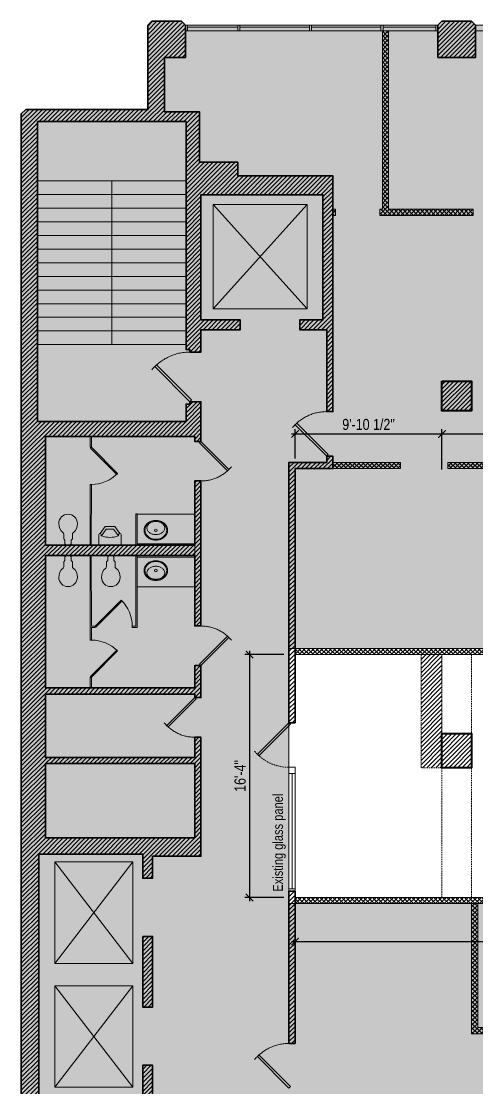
# Model space of a CAD drawing. Header units: inches. Extents: x 2034 to 5296, y 527 to 1995.
# Drawn here: x 2034 to 2402, y 1135 to 1995 of the extents above; entities that cross this region are included whole.
import ezdxf

# ---------------------------------------------------------------- set-up
doc = ezdxf.new("R2010")
doc.units = ezdxf.units.IN
doc.header["$LTSCALE"] = 5
doc.header["$MEASUREMENT"] = 0
doc.linetypes.add('HIDDEN', pattern=[0.375, 0.25, -0.125])
doc.layers.get('0').update_dxf_attribs({"linetype": 'CONTINUOUS', "lineweight": 5})
for name, color, linetype, lineweight in [('Annotations', 8, 'CONTINUOUS', 5), ('Appliances', 140, 'CONTINUOUS', 9), ('Drywalls', 7, 'CONTINUOUS', 20), ('Framing', 142, 'CONTINUOUS', 13), ('Hatches', 8, 'CONTINUOUS', 5), ('Projections', 157, 'HIDDEN', 5), ('Structure', 7, 'CONTINUOUS', 40), ('Viewed', 156, 'CONTINUOUS', 9), ('Walls', 7, 'CONTINUOUS', 35)]:
    doc.layers.add(name, color=color, linetype=linetype, lineweight=lineweight)
doc.layers.add('Demolished', color=7, linetype='HIDDEN', lineweight=5, true_color=0xfa0000)
doc.layers.add('Zones', color=7, linetype='CONTINUOUS', lineweight=5, true_color=0xe3e3e3, transparency=0.7)
doc.styles.get("Standard").update_dxf_attribs({"font": 'arial.ttf', "width": 0.8})
doc.dimstyles.new('ARCH', dxfattribs={"dimscale": 96, "dimtxt": 0.09375, "dimasz": 0.0625, "dimexe": 0.04, "dimexo": 0.09375, "dimgap": 0.03125, "dimtad": 1, "dimdec": 5, "dimrnd": 0.0625, "dimzin": 3, "dimdsep": 46, "dimlunit": 4, "dimtxsty": 'Standard', "dimblk": 'OBLIQUE', "dimblk1": 'ARCHTICK', "dimblk2": 'ARCHTICK', "dimsah": 1, "dimcen": 0.03125, "dimdle": 0.03125, "dimclrd": 256, "dimclre": 256, "dimclrt": 256, "dimazin": 0, "dimtfac": 1, "dimtmove": 2, "dimatfit": 3, "dimldrblk": 'ARO14', "dimfxl": 0.3, "dimfxlon": 1, "dimfrac": 2, "dimarcsym": 0})

# ---------------------------------------------------------------- blocks, each defined once
blk = doc.blocks.new('DR1H45')
at = {"color": 0, "linetype": 'ByBlock', "lineweight": -2}
for p, q in [((-0.5, 0), (0.207, 0.707)), ((-0.465, -0.035), (0.242, 0.672)), ((0.207, 0.707), (0.242, 0.672)), ((-0.5, 0), (-0.465, -0.035))]:
    blk.add_line(p, q, dxfattribs=at)
at = {"layer": 'Projections'}
blk.add_arc((-0.5, 0), 1, 0, 50.1944, dxfattribs=at)
blk = doc.blocks.new('_ArchTick')
at = {"const_width": 0.15}
blk.add_lwpolyline([(-0.5, -0.5), (0.5, 0.5)], dxfattribs=at)
blk = doc.blocks.new('*D101')
at = {"layer": 'Annotations', "lineweight": -2}
for p, q in [((2252.44, 1662.41), (2376.94, 1662.41)), ((2255.44, 1642.61), (2255.44, 1666.25)), ((2373.94, 1633.61), (2373.94, 1666.25))]:
    blk.add_line(p, q, dxfattribs=at)
at = {"layer": 'Annotations', "lineweight": -2, "xscale": 6, "yscale": 6, "zscale": 6, "rotation": 180}
blk.add_blockref('_ArchTick', (2255.44, 1662.41), dxfattribs=at)
at = {"layer": 'Annotations', "lineweight": -2, "xscale": 6, "yscale": 6, "zscale": 6}
blk.add_blockref('_ArchTick', (2373.94, 1662.41), dxfattribs=at)
at = {"layer": 'Annotations', "insert": (2314.69, 1670.06), "char_height": 9, "attachment_point": 5}
blk.add_mtext('9\'-10 1/2"', dxfattribs=at)
blk = doc.blocks.new('_Oblique')
at = {"lineweight": -2}
blk.add_line((-0.5, -0.5), (0.5, 0.5), dxfattribs=at)
blk = doc.blocks.new('ARO14')
blk.add_line((0, 0), (-1.02, 0))
at = {"const_width": 0.0625}
blk.add_lwpolyline([(-0.77, 0.47), (0, 0), (-0.77, -0.47)], dxfattribs=at)
blk = doc.blocks.new('*D103')
at = {"layer": 'Annotations', "lineweight": -2}
for p, q in [((2246.44, 1484.41), (2214.82, 1484.41)), ((2218.66, 1487.41), (2218.66, 1285.41)), ((2246.44, 1288.41), (2214.82, 1288.41))]:
    blk.add_line(p, q, dxfattribs=at)
at = {"layer": 'Annotations', "lineweight": -2, "xscale": 6, "yscale": 6, "zscale": 6}
for p, rotation in [((2218.66, 1484.41), 90), ((2218.66, 1288.41), 270)]:
    blk.add_blockref('_ArchTick', p, dxfattribs=dict(at, rotation=rotation))
at = {"layer": 'Annotations', "insert": (2211.06, 1386.41), "char_height": 9, "attachment_point": 5, "rotation": 90}
blk.add_mtext('16\'-4"', dxfattribs=at)
blk = doc.blocks.new('*D108')
at = {"layer": 'Annotations', "lineweight": -2}
for p, q in [((2255.44, 1279.41), (2255.44, 1248.95)), ((2857.44, 1279.41), (2857.44, 1248.95)), ((2252.44, 1252.79), (2860.44, 1252.79))]:
    blk.add_line(p, q, dxfattribs=at)
at = {"layer": 'Annotations', "lineweight": -2, "xscale": 6, "yscale": 6, "zscale": 6, "rotation": 180}
blk.add_blockref('_ArchTick', (2255.44, 1252.79), dxfattribs=at)
at = {"layer": 'Annotations', "lineweight": -2, "xscale": 6, "yscale": 6, "zscale": 6}
blk.add_blockref('_ArchTick', (2857.44, 1252.79), dxfattribs=at)
at = {"layer": 'Annotations', "insert": (2564.5, 1260.39), "char_height": 9, "attachment_point": 5}
blk.add_mtext('50\'-2"', dxfattribs=at)
blk = doc.blocks.new('*D109')
at = {"layer": 'Annotations', "lineweight": -2}
for p, q in [((2370.94, 1662.41), (2469.94, 1662.41)), ((2373.94, 1633.61), (2373.94, 1666.25)), ((2466.94, 1643.46), (2466.94, 1666.25))]:
    blk.add_line(p, q, dxfattribs=at)
at = {"layer": 'Annotations', "lineweight": -2, "xscale": 6, "yscale": 6, "zscale": 6, "rotation": 180}
blk.add_blockref('_ArchTick', (2373.94, 1662.41), dxfattribs=at)
at = {"layer": 'Annotations', "lineweight": -2, "xscale": 6, "yscale": 6, "zscale": 6}
blk.add_blockref('_ArchTick', (2466.94, 1662.41), dxfattribs=at)
at = {"layer": 'Annotations', "insert": (2420.44, 1670), "char_height": 9, "attachment_point": 5}
blk.add_mtext('7\'-9"', dxfattribs=at)

msp = doc.modelspace()

# ---------------------------------------------------------------- hatches: boundary and pattern name
at = {"layer": 'Demolished'}
h = msp.add_hatch(dxfattribs=at)
h.set_pattern_fill('ANSI31', color=256, scale=20, style=0)
h.paths.add_polyline_path([(2357.156641, 1393.100537), (2373.943411, 1393.100537), (2373.943411, 1484.407518), (2357.156641, 1484.407518)])
at = {"layer": 'Hatches'}
h = msp.add_hatch(dxfattribs=at)
h.set_pattern_fill('ANSI31', color=256, scale=20, style=0)
h.paths.add_polyline_path([(2051.443411, 776.975537), (2051.443411, 847.100537), (2069.76143, 847.100537), (2069.76143, 872.964498), (2179.443411, 872.964498), (2179.443411, 1026.714498), (2209.943411, 1026.714498), (2209.943411, 1031.714498), (2179.443411, 1031.714498), (2179.443411, 1068.964498), (2170.443411, 1068.964498), (2170.443411, 1066.964498), (2167.443411, 1066.964498), (2167.443411, 886.214498), (2047.443411, 886.214498), (2047.443411, 1117.214498), (2167.443411, 1117.214498), (2167.443411, 1110.964498), (2170.443411, 1110.964498), (2170.443411, 1108.964498), (2179.443411, 1108.964498), (2179.443411, 1126.464498), (2140.443411, 1126.464498), (2140.443411, 1152.964498), (2132.443411, 1152.964498), (2132.443411, 1128.964498), (2048.443411, 1128.964498), (2048.443411, 1323.464498), (2132.443411, 1323.464498), (2132.443411, 1303.964498), (2140.443411, 1303.964498), (2140.443411, 1321.714498), (2179.443411, 1321.714498), (2179.443411, 1417.714498), (2174.443411, 1417.714498), (2174.443411, 1401.464498), (2053.943411, 1401.464498), (2053.943411, 1452.464498), (2174.443411, 1452.464498), (2174.443411, 1449.714498), (2179.443411, 1449.714498), (2179.443411, 1475.464498), (2174.443411, 1475.464498), (2174.443411, 1457.464498), (2053.943411, 1457.464498), (2053.943411, 1564.214498), (2174.443411, 1564.214498), (2174.443411, 1507.464498), (2179.443411, 1507.464498), (2179.443411, 1624.464498), (2174.443411, 1624.464498), (2174.443411, 1572.714498), (2053.943411, 1572.714498), (2053.943411, 1660.464498), (2174.443411, 1660.464498), (2174.443411, 1656.464498), (2179.443411, 1656.464498), (2179.443411, 1688.464498), (2170.443411, 1688.464498), (2170.443411, 1686.464498), (2167.443411, 1686.464498), (2167.443411, 1672.464498), (2047.443411, 1672.464498), (2047.443411, 1914.464498), (2167.443411, 1914.464498), (2167.443411, 1730.464498), (2170.443411, 1730.464498), (2170.443411, 1728.464498), (2179.443411, 1728.464498), (2179.443411, 1746.464498), (2211.193411, 1746.464498), (2211.193411, 1754.464498), (2179.443411, 1754.464498), (2179.443411, 1855.464498), (2277.943411, 1855.464498), (2277.943411, 1754.464498), (2259.193411, 1754.464498), (2259.193411, 1746.464498), (2280.943411, 1746.464498), (2280.943411, 1680.464498), (2285.943411, 1680.464498), (2285.943411, 1746.464498), (2285.943411, 1870.714498), (2209.193411, 1870.714498), (2209.193411, 1881.714498), (2178.193411, 1881.714498), (2178.193411, 1922.464498), (2149.943411, 1922.464498), (2149.943411, 1966.214498), (2166.943411, 1966.214498), (2166.943411, 1992.214498), (2163.76143, 1995.396479), (2139.76143, 1995.396479), (2136.57945, 1992.214498), (2136.57945, 1924.214498), (2037.975896, 1924.214498), (2034.440363, 1920.678964), (2034.440363, 600.701042), (2037.622343, 597.519062), (2061.622343, 597.519062), (2064.804324, 600.701042), (2064.804324, 634.304596), (2051.443411, 634.304596), (2051.443411, 771.975537)])
h.paths.add_polyline_path([(2053.943411, 1396.464498), (2174.443411, 1396.464498), (2174.443411, 1336.464498), (2053.943411, 1336.464498)], flags=16)
h = msp.add_hatch(dxfattribs=at)
h.set_pattern_fill('ANSI31', color=256, scale=20, style=0)
h.paths.add_polyline_path([(2373.943411, 1995.396479), (2370.76143, 1992.214498), (2370.76143, 1966.214498), (2401.125391, 1966.214498), (2401.125391, 1992.214498), (2397.943411, 1995.396479)])
h = msp.add_hatch(dxfattribs=at)
h.set_pattern_fill('ANSI37', color=256, scale=20, style=0)
h.paths.add_polyline_path([(2330.943411, 1987.714498), (2330.943411, 1843.714498), (2399.23294, 1843.714498), (2399.23294, 1838.714498), (2323.943411, 1838.714498), (2323.943411, 1843.714498), (2325.943411, 1843.714498), (2325.943411, 1987.714498)])
h = msp.add_hatch(dxfattribs=at)
h.set_pattern_fill('ANSI37', color=256, scale=20, style=0)
h.paths.add_polyline_path([(2285.943411, 1843.714498), (2287.943411, 1843.714498), (2287.943411, 1838.714498), (2285.943411, 1838.714498)])
h = msp.add_hatch(dxfattribs=at)
h.set_pattern_fill('ANSI37', color=256, scale=20, style=0)
h.paths.add_polyline_path([(2624.943411, 1420.907518), (2624.943411, 1535.907518), (2558.937891, 1535.907518), (2471.943411, 1535.907518), (2471.943411, 1402.407518), (2475.943411, 1402.407518), (2475.943411, 1397.407518), (2466.943411, 1397.407518), (2466.943411, 1484.407518), (2255.443411, 1484.407518), (2255.443411, 1489.407518), (2466.943411, 1489.407518), (2466.943411, 1634.464498), (2378.625391, 1634.464498), (2378.625391, 1639.464498), (2563.943411, 1639.464498), (2563.943411, 1634.464498), (2471.943411, 1634.464498), (2471.943411, 1540.907518), (2624.943411, 1540.907518), (2624.943411, 1634.464498), (2599.943411, 1634.464498), (2599.943411, 1642.464498), (2604.943411, 1642.464498), (2604.943411, 1639.464498), (2626.943411, 1639.464498), (2626.943411, 1677.464498), (2604.943411, 1677.464498), (2604.943411, 1674.464498), (2599.943411, 1674.464498), (2599.943411, 1705.100537), (2605.943411, 1705.100537), (2605.943411, 1681.100537), (2629.943411, 1681.100537), (2629.943411, 1633.907518), (2707.943411, 1633.907518), (2707.943411, 1704.254028), (2711.943411, 1704.254028), (2711.943411, 1633.907518), (2857.443411, 1633.907518), (2857.443411, 1628.907518), (2629.943411, 1628.907518), (2629.943411, 1535.907518), (2629.943411, 1420.907518)])
h.paths.add_polyline_path([(2285.943411, 1639.464498), (2340.443411, 1639.464498), (2340.443411, 1634.464498), (2285.943411, 1634.464498)], flags=17)
h.paths.add_polyline_path([(2558.307372, 1397.407518), (2557.943411, 1397.407518), (2557.943411, 1402.407518), (2558.307372, 1402.407518)], flags=17)
h = msp.add_hatch(dxfattribs=at)
h.set_pattern_fill('ANSI31', color=256, scale=20, style=0)
h.paths.add_polyline_path([(2373.943411, 1705.100537), (2397.943411, 1705.100537), (2397.943411, 1681.100537), (2373.943411, 1681.100537)])
h = msp.add_hatch(dxfattribs=at)
h.set_pattern_fill('ANSI31', color=256, scale=20, style=0)
h.paths.add_polyline_path([(2255.443411, 1429.407518), (2255.443411, 1493.407518), (2255.443411, 1634.464498), (2285.943411, 1634.464498), (2285.943411, 1644.464498), (2280.943411, 1644.464498), (2280.943411, 1639.464498), (2250.443411, 1639.464498), (2250.443411, 1429.407518)])
h = msp.add_hatch(dxfattribs=at)
h.set_pattern_fill('ANSI31', color=256, scale=20, style=0)
h.paths.add_polyline_path([(2373.943411, 1420.600537), (2397.943411, 1420.600537), (2397.943411, 1393.100537), (2373.943411, 1393.100537)])
h = msp.add_hatch(dxfattribs=at)
h.set_pattern_fill('ANSI31', color=256, scale=20, style=0)
edge = h.paths.add_edge_path()
edge.add_line((2255.443411, 1283.407518), (2255.443411, 1293.407518))
edge.add_line((2255.443411, 1293.407518), (2250.443411, 1293.407518))
edge.add_line((2250.443411, 1293.407518), (2250.443411, 1170.600537))
edge.add_line((2250.443411, 1170.600537), (2255.443411, 1170.600537))
edge.add_line((2255.443411, 1170.600537), (2255.443411, 1287.407518))
h = msp.add_hatch(dxfattribs=at)
h.set_pattern_fill('ANSI37', color=256, scale=20, style=0)
h.paths.add_polyline_path([(2255.443411, 1288.407518), (2683.943411, 1288.407518), (2857.443411, 1288.407518), (2857.443411, 1283.407518), (2688.943411, 1283.407518), (2688.943411, 1223.407518), (2683.943411, 1223.407518), (2683.943411, 1283.407518), (2545.943411, 1283.407518), (2545.943411, 1183.407518), (2559.943411, 1183.407518), (2559.943411, 1178.407518), (2526.943411, 1178.407518), (2526.943411, 1183.407518), (2540.943411, 1183.407518), (2540.943411, 1283.407518), (2402.943411, 1283.407518), (2402.943411, 1183.407518), (2490.943411, 1183.407518), (2490.943411, 1178.407518), (2397.943411, 1178.407518), (2397.943411, 1283.407518), (2255.443411, 1283.407518)])
h = msp.add_hatch(dxfattribs=at)
h.set_pattern_fill('ANSI31', color=256, scale=20, style=0)
h.paths.add_polyline_path([(2132.443411, 1256.964498), (2140.443411, 1256.964498), (2140.443411, 1199.964498), (2132.443411, 1199.964498)])
at = {"layer": 'Zones'}
msp.add_hatch(color=256, dxfattribs=at).paths.add_polyline_path([(2034.440363, 1920.678964), (2037.975896, 1924.214498), (2136.57945, 1924.214498), (2136.57945, 1992.214498), (2139.76143, 1995.396479), (2163.76143, 1995.396479), (2166.943411, 1992.214498), (2370.76143, 1992.214498), (2373.943411, 1995.396479), (2397.943411, 1995.396479), (2401.125391, 1992.214498), (2602.76143, 1992.214498), (2605.943411, 1995.396479), (2629.943411, 1995.396479), (2633.125391, 1992.214498), (2834.76143, 1992.214498), (2837.943411, 1995.396479), (2861.943411, 1995.396479), (2865.125391, 1992.214498), (2865.125391, 1926.714498), (2861.943411, 1923.532518), (2861.943411, 1708.282518), (2865.125391, 1705.100537), (2865.125391, 1681.100537), (2861.943411, 1677.918557), (2861.943411, 1633.907518), (2624.943411, 1633.907518), (2624.943411, 1540.907518), (2466.943411, 1540.907518), (2466.943411, 1489.407518), (2250.443411, 1489.407518), (2250.443411, 1283.407518), (2861.943411, 1283.407518), (2861.943411, 1132.282518), (2865.125391, 1129.100537), (2865.125391, 1105.100537), (2861.943411, 1101.918557), (2861.943411, 844.282518), (2865.125391, 841.100537), (2865.125391, 817.100537), (2861.943411, 813.918557), (2861.943411, 529.986576), (2633.125391, 529.986576), (2629.943411, 526.804596), (2605.943411, 526.804596), (2602.76143, 529.986576), (2401.125391, 529.986576), (2397.943411, 526.804596), (2373.943411, 526.804596), (2370.76143, 529.986576), (2166.943411, 529.986576), (2163.76143, 526.804596), (2139.76143, 526.804596), (2136.57945, 529.986576), (2136.57945, 597.872615), (2127.505911, 597.872615), (2124.32393, 601.054596), (2064.804324, 601.054596), (2061.622343, 597.519062), (2037.622343, 597.519062), (2034.440363, 600.701042)])

# ---------------------------------------------------------------- linework, layer by layer
at = {"layer": 'Appliances'}
for p, q in [((2120.99791, 1572.714498), (2120.99791, 1572.714498)), ((2120.99791, 1572.714498), (2120.99791, 1572.714498)), ((2120.99791, 1572.714498), (2120.99791, 1572.714498)), ((2120.99791, 1572.714498), (2120.99791, 1572.714498)), ((2120.99791, 1572.714498), (2120.99791, 1572.714498)), ((2120.99791, 1572.714498), (2120.99791, 1572.714498)), ((2120.99791, 1572.714498), (2120.99791, 1572.714498)), ((2120.99791, 1572.714498), (2120.99791, 1572.714498)), ((2120.99791, 1572.714498), (2120.99791, 1572.714498)), ((2120.99791, 1572.714498), (2120.99791, 1572.714498)), ((2121.693411, 1564.214498), (2121.693411, 1564.214498)), ((2121.693411, 1564.214498), (2121.693411, 1564.214498)), ((2121.693411, 1564.214498), (2121.693411, 1564.214498)), ((2121.693411, 1564.214498), (2121.693411, 1564.214498)), ((2121.693411, 1564.214498), (2121.693411, 1564.214498)), ((2121.693411, 1564.214498), (2121.693411, 1564.214498)), ((2121.693411, 1564.214498), (2121.693411, 1564.214498)), ((2121.693411, 1564.214498), (2121.693411, 1564.214498)), ((2121.693411, 1564.214498), (2121.693411, 1564.214498)), ((2121.693411, 1564.214498), (2121.693411, 1564.214498))]:
    msp.add_line(p, q, dxfattribs=at)
for points in [[(2068.19341, 1582.714498, -0.2409608136), (2064.693411, 1590.214498, -1), (2079.693411, 1590.214498, -0.2596783607), (2076.193411, 1582.714498, 0.2360679759), (2075.693411, 1581.714498), (2075.693411, 1577.714498), (2074.693411, 1576.714498), (2074.693411, 1573.714498), (2073.693411, 1572.714498), (2070.693411, 1572.714498), (2069.693411, 1573.714498), (2069.693411, 1576.714498), (2068.693411, 1577.714498), (2068.693411, 1581.714498, 0.2360679759), (2068.193411, 1582.714498)], [(2068.19341, 1554.214499, 0.2409608136), (2064.693411, 1546.714498, 1), (2079.693411, 1546.714498, 0.2596783607), (2076.193411, 1554.214498, -0.2360679759), (2075.693411, 1555.214498), (2075.693411, 1559.214498), (2074.693411, 1560.214498), (2074.693411, 1563.214498), (2073.693411, 1564.214498), (2070.693411, 1564.214498), (2069.693411, 1563.214498), (2069.693411, 1560.214498), (2068.693411, 1559.214498), (2068.693411, 1555.214498, -0.2360679759), (2068.193411, 1554.214498)], [(2102.69341, 1554.214499, 0.2409608136), (2099.193411, 1546.714498, 1), (2114.193411, 1546.714498, 0.2596783607), (2110.693411, 1554.214498, -0.2360679759), (2110.193411, 1555.214498), (2110.193411, 1559.214498), (2109.193411, 1560.214498), (2109.193411, 1563.214498), (2108.193411, 1564.214498), (2105.193411, 1564.214498), (2104.193411, 1563.214498), (2104.193411, 1560.214498), (2103.193411, 1559.214498), (2103.193411, 1555.214498, -0.2360679759), (2102.693411, 1554.214498)]]:
    msp.add_lwpolyline(points, format="xyb", dxfattribs=at)
at = {"layer": 'Appliances', "elevation": 34}
for points in [[(2143.017294, 1576.714498, -0.0841013365), (2139.311386, 1577.342282, -0.0913219305), (2136.299779, 1579.057644, -0.1038140656), (2134.212879, 1581.724401, -0.1147824922), (2133.517294, 1584.714498, -0.1147824922), (2134.212879, 1587.704595, -0.1038140656), (2136.299779, 1590.371353, -0.0913219305), (2139.311386, 1592.086714, -0.0841013365), (2143.017294, 1592.714498, -0.0841013365), (2146.723201, 1592.086714, -0.0913219305), (2149.734808, 1590.371353, -0.1038140656), (2151.821708, 1587.704595, -0.1147824922), (2152.517294, 1584.714498, -0.1147824922), (2151.821708, 1581.724401, -0.1038140656), (2149.734808, 1579.057644, -0.0913219305), (2146.723201, 1577.342282, -0.0841013365)], [(2143.017294, 1577.464498, -0.0841013365), (2139.558398, 1578.050438, -0.0913219305), (2136.782881, 1579.631327, -0.1038140656), (2134.885872, 1582.055432, -0.1147824922), (2134.267294, 1584.714498, -0.1147824922), (2134.885872, 1587.373565, -0.1038140656), (2136.782881, 1589.797669, -0.0913219305), (2139.558398, 1591.378559, -0.0841013365), (2143.017294, 1591.964498, -0.0841013365), (2146.476189, 1591.378559, -0.0913219305), (2149.251706, 1589.797669, -0.1038140656), (2151.148715, 1587.373565, -0.1147824922), (2151.767294, 1584.714498, -0.1147824922), (2151.148715, 1582.055432, -0.1038140656), (2149.251706, 1579.631327, -0.0913219305), (2146.476189, 1578.050438, -0.0841013365)], [(2143.017294, 1581.273544, -0.073018178), (2140.150687, 1581.694417, -0.0840572237), (2137.890769, 1582.812052, -0.1065116189), (2136.276326, 1584.610349, -0.1305731787), (2135.767294, 1586.526338, -0.1305731787), (2136.276326, 1588.442327, -0.1065116189), (2137.890769, 1590.240624, -0.0840572237), (2140.150687, 1591.358259, -0.073018178), (2143.017294, 1591.779132, -0.073018178), (2145.8839, 1591.358259, -0.0840572237), (2148.143818, 1590.240624, -0.1065116189), (2149.758261, 1588.442327, -0.1305731787), (2150.267294, 1586.526338, -0.1305731787), (2149.758261, 1584.610349, -0.1065116189), (2148.143818, 1582.812052, -0.0840572237), (2145.8839, 1581.694417, -0.073018178)], [(2143.017294, 1560.214498, 0.0841013365), (2139.311386, 1559.586714, 0.0913219305), (2136.299779, 1557.871353, 0.1038140656), (2134.212879, 1555.204595, 0.1147824922), (2133.517294, 1552.214498, 0.1147824922), (2134.212879, 1549.224401, 0.1038140656), (2136.299779, 1546.557644, 0.0913219305), (2139.311386, 1544.842282, 0.0841013365), (2143.017294, 1544.214498, 0.0841013365), (2146.723201, 1544.842282, 0.0913219305), (2149.734808, 1546.557644, 0.1038140656), (2151.821708, 1549.224401, 0.1147824922), (2152.517294, 1552.214498, 0.1147824922), (2151.821708, 1555.204595, 0.1038140656), (2149.734808, 1557.871353, 0.0913219305), (2146.723201, 1559.586714, 0.0841013365)], [(2143.017294, 1559.464498, 0.0841013365), (2139.558398, 1558.878559, 0.0913219305), (2136.782881, 1557.297669, 0.1038140656), (2134.885872, 1554.873565, 0.1147824922), (2134.267294, 1552.214498, 0.1147824922), (2134.885872, 1549.555432, 0.1038140656), (2136.782881, 1547.131327, 0.0913219305), (2139.558398, 1545.550438, 0.0841013365), (2143.017294, 1544.964498, 0.0841013365), (2146.476189, 1545.550438, 0.0913219305), (2149.251706, 1547.131327, 0.1038140656), (2151.148715, 1549.555432, 0.1147824922), (2151.767294, 1552.214498, 0.1147824922), (2151.148715, 1554.873565, 0.1038140656), (2149.251706, 1557.297669, 0.0913219305), (2146.476189, 1558.878559, 0.0841013365)], [(2143.017294, 1555.655452, 0.073018178), (2140.150687, 1555.234579, 0.0840572237), (2137.890769, 1554.116944, 0.1065116189), (2136.276326, 1552.318648, 0.1305731787), (2135.767294, 1550.402658, 0.1305731787), (2136.276326, 1548.486669, 0.1065116189), (2137.890769, 1546.688372, 0.0840572237), (2140.150687, 1545.570737, 0.073018178), (2143.017294, 1545.149865, 0.073018178), (2145.8839, 1545.570737, 0.0840572237), (2148.143818, 1546.688372, 0.1065116189), (2149.758261, 1548.486669, 0.1305731787), (2150.267294, 1550.402658, 0.1305731787), (2149.758261, 1552.318648, 0.1065116189), (2148.143818, 1554.116944, 0.0840572237), (2145.8839, 1555.234579, 0.073018178)]]:
    msp.add_lwpolyline(points, format="xyb", close=True, dxfattribs=at)
at = {"layer": 'Appliances'}
for points in [[(2113.99791, 1582.214498), (2109.99791, 1587.714498), (2101.99791, 1587.714498), (2097.99791, 1582.214498)], [(2112.934025, 1580.276972), (2108.97946, 1585.714498), (2103.016359, 1585.714498), (2099.061794, 1580.276972)]]:
    msp.add_lwpolyline(points, dxfattribs=at)
msp.add_lwpolyline([(2112.99791, 1581.214498), (2112.99791, 1580.492726, -0.317923324), (2112.733613, 1580.119078, -0.1714119189), (2099.262206, 1580.119078, -0.317923324), (2098.99791, 1580.492726), (2098.99791, 1581.214498, 1), (2096.99791, 1581.214498), (2096.99791, 1572.714498), (2114.99791, 1572.714498), (2114.99791, 1581.214498, 1)], format="xyb", close=True, dxfattribs=at)
for centre in [(2143.017294, 1584.714498, 34), (2143.017294, 1552.214498, 34)]:
    msp.add_circle(centre, 1, dxfattribs=at)
at = {"layer": 'Demolished'}
msp.add_lwpolyline([(2373.943411, 1393.100537), (2357.156641, 1393.100537), (2357.156641, 1484.407518), (2373.943411, 1484.407518)], close=True, dxfattribs=at)
at = {"layer": 'Drywalls'}
for points in [[(2330.943411, 1987.714498), (2330.943411, 1843.714498), (2399.23294, 1843.714498), (2399.23294, 1838.714498), (2323.943411, 1838.714498), (2323.943411, 1843.714498), (2325.943411, 1843.714498), (2325.943411, 1987.714498)], [(2285.943411, 1843.714498), (2287.943411, 1843.714498), (2287.943411, 1838.714498), (2285.943411, 1838.714498)], [(2285.943411, 1639.464498), (2340.443411, 1639.464498), (2340.443411, 1634.464498), (2285.943411, 1634.464498)], [(2255.443411, 1288.407518), (2683.943411, 1288.407518), (2857.443411, 1288.407518), (2857.443411, 1283.407518), (2688.943411, 1283.407518), (2688.943411, 1223.407518), (2683.943411, 1223.407518), (2683.943411, 1283.407518), (2545.943411, 1283.407518), (2545.943411, 1183.407518), (2559.943411, 1183.407518), (2559.943411, 1178.407518), (2526.943411, 1178.407518), (2526.943411, 1183.407518), (2540.943411, 1183.407518), (2540.943411, 1283.407518), (2402.943411, 1283.407518), (2402.943411, 1183.407518), (2490.943411, 1183.407518), (2490.943411, 1178.407518), (2397.943411, 1178.407518), (2397.943411, 1283.407518), (2255.443411, 1283.407518)]]:
    msp.add_lwpolyline(points, close=True, dxfattribs=at)
at = {"layer": 'Drywalls', "flags": 128}
for points in [[(2466.943411, 1634.464498), (2378.625391, 1634.464498), (2378.625391, 1639.464498), (2563.943411, 1639.464498)], [(2466.943411, 1484.407518), (2255.443411, 1484.407518), (2255.443411, 1489.407518), (2466.943411, 1489.407518)]]:
    msp.add_lwpolyline(points, dxfattribs=at)
at = {"layer": 'Framing'}
for p, q in [((2168.693411, 1992.214498), (2168.693411, 1987.714498)), ((2168.693411, 1990.714498), (2209.193411, 1990.714498)), ((2209.193411, 1992.214498), (2209.193411, 1987.714498)), ((2210.943411, 1992.214498), (2210.943411, 1987.714498)), ((2210.943411, 1990.714498), (2266.943411, 1990.714498)), ((2266.943411, 1992.214498), (2266.943411, 1987.714498)), ((2268.693411, 1992.214498), (2268.693411, 1987.714498)), ((2268.693411, 1990.714498), (2324.693411, 1990.714498)), ((2324.693411, 1992.214498), (2324.693411, 1987.714498)), ((2326.443411, 1992.214498), (2326.443411, 1987.714498)), ((2326.443411, 1990.714498), (2369.01143, 1990.714498)), ((2369.01143, 1987.714498), (2369.01143, 1992.214498)), ((2250.443411, 1429.407518), (2224.987567, 1403.951674)), ((2250.443411, 1429.407518), (2251.716203, 1428.134726)), ((2251.716203, 1428.134726), (2226.260359, 1402.678881)), ((2224.987567, 1403.951674), (2226.260359, 1402.678881)), ((2252.943411, 1388.407518), (2252.943411, 1295.407518))]:
    msp.add_line(p, q, dxfattribs=at)
at = {"layer": 'Framing', "color": 142, "linetype": 'Continuous'}
for p, q in [((2089.991489, 1660.464772), (2089.986695, 1651.714773)), ((2090.991488, 1660.464224), (2089.991489, 1660.464772)), ((2090.986694, 1651.714225), (2090.991488, 1660.464224)), ((2089.986695, 1651.714773), (2090.986694, 1651.714225)), ((2089.970258, 1621.714778), (2089.943411, 1572.714772)), ((2090.970258, 1621.71423), (2089.970258, 1621.714778)), ((2090.943411, 1572.714224), (2090.970258, 1621.71423)), ((2127.943411, 1598.003173), (2126.943411, 1598.003173)), ((2126.943411, 1598.003173), (2126.943411, 1572.714498)), ((2127.943411, 1572.714498), (2127.943411, 1598.003173)), ((2089.943411, 1572.714772), (2090.943411, 1572.714224)), ((2126.943411, 1572.714498), (2127.943411, 1572.714498)), ((2090.937658, 1564.214736), (2089.937658, 1564.214261)), ((2089.937658, 1564.214261), (2089.964957, 1506.713796)), ((2090.964719, 1507.214498), (2090.937658, 1564.214736)), ((2127.943411, 1564.214498), (2126.943411, 1564.214498)), ((2126.943411, 1564.214498), (2126.943411, 1507.214498)), ((2127.943411, 1506.214498), (2127.943411, 1564.214498)), ((2089.964957, 1506.713796), (2089.970001, 1496.089255)), ((2093.943411, 1507.214498), (2090.964719, 1507.214498)), ((2090.965194, 1506.214498), (2093.943411, 1506.214498)), ((2090.970001, 1496.08973), (2090.965194, 1506.214498)), ((2093.943411, 1506.214498), (2093.943411, 1507.214498)), ((2123.943411, 1507.214498), (2123.943411, 1506.214498)), ((2126.943411, 1507.214498), (2123.943411, 1507.214498)), ((2123.943411, 1506.214498), (2127.943411, 1506.214498)), ((2089.970001, 1496.089255), (2090.970001, 1496.08973)), ((2090.984243, 1466.089734), (2089.984243, 1466.089259)), ((2089.984243, 1466.089259), (2089.988338, 1457.464261)), ((2090.988338, 1457.464736), (2090.984243, 1466.089734)), ((2089.988338, 1457.464261), (2090.988338, 1457.464736))]:
    msp.add_line(p, q, dxfattribs=at)
for points in [[(2090.986694, 1651.714225), (2090.2792, 1651.007506), (2111.480778, 1629.782683), (2112.188272, 1630.489402)], [(2090.986694, 1651.714225), (2090.2792, 1651.007506), (2111.480778, 1629.782683), (2112.188272, 1630.489402)], [(2090.986694, 1651.714225), (2090.2792, 1651.007506), (2111.480778, 1629.782683), (2112.188272, 1630.489402)], [(2093.943411, 1507.214498), (2094.650518, 1506.507391), (2115.863721, 1527.720595), (2115.156614, 1528.427702)], [(2090.984243, 1466.089734), (2090.276801, 1466.796505), (2111.479931, 1488.019777), (2112.187373, 1487.313006)], [(2090.984243, 1466.089734), (2090.276801, 1466.796505), (2111.479931, 1488.019777), (2112.187373, 1487.313006)], [(2090.984243, 1466.089734), (2090.276801, 1466.796505), (2111.479931, 1488.019777), (2112.187373, 1487.313006)]]:
    msp.add_lwpolyline(points, close=True, dxfattribs=at)
at = {"layer": 'Framing'}
for points in [[(2250.443411, 1393.407518), (2255.443411, 1393.407518), (2255.443411, 1388.407518), (2250.443411, 1388.407518)], [(2250.443411, 1293.407518), (2255.443411, 1293.407518), (2255.443411, 1295.407518), (2250.443411, 1295.407518)]]:
    msp.add_lwpolyline(points, close=True, dxfattribs=at)
at = {"layer": 'Framing', "color": 142, "linetype": 'Continuous'}
for centre, start, end in [((2090.986694, 1651.714225), 269.968608058, 314.968608058), ((2090.986694, 1651.714225), 269.968608058, 314.968608058), ((2090.986694, 1651.714225), 269.968608058, 314.968608058), ((2093.943411, 1507.214498), 0, 45)]:
    msp.add_arc(centre, 30, start, end, dxfattribs=at)
at = {"layer": 'Framing', "color": 142, "linetype": 'Continuous', "extrusion": (0, 0, -1)}
msp.add_arc((-2090.984243, 1466.089734), 30, 89.972798551, 134.972798551, dxfattribs=at)
msp.add_arc((-2090.984243, 1466.089734), 30, 89.972798551, 134.972798551, dxfattribs=at)
msp.add_arc((-2090.984243, 1466.089734), 30, 89.972798551, 134.972798551, dxfattribs=at)
at = {"layer": 'Projections'}
for p, q in [((2373.943411, 1288.407518), (2373.943411, 1484.407518)), ((2397.943411, 1288.407518), (2397.943411, 1484.407518))]:
    msp.add_line(p, q, dxfattribs=at)
msp.add_arc((2250.443411, 1429.407518), 36, 219.805571092, 270, dxfattribs=at)
at = {"layer": 'Structure'}
for points in [[(2373.943411, 1705.100537), (2397.943411, 1705.100537), (2397.943411, 1681.100537), (2373.943411, 1681.100537)], [(2373.943411, 1420.600537), (2397.943411, 1420.600537), (2397.943411, 1393.100537), (2373.943411, 1393.100537)]]:
    msp.add_lwpolyline(points, close=True, dxfattribs=at)
at = {"layer": 'Viewed'}
for p, q in [((2166.943411, 1992.214498), (2370.76143, 1992.214498)), ((2602.76143, 1992.214498), (2401.125391, 1992.214498)), ((2166.943411, 1987.714498), (2370.76143, 1987.714498)), ((2602.76143, 1987.714498), (2401.125391, 1987.714498)), ((2167.375391, 1866.554596), (2047.443411, 1866.554596)), ((2107.409401, 1866.554596), (2107.409401, 1734.554596)), ((2167.375391, 1855.554596), (2047.443411, 1855.554596)), ((2167.375391, 1844.554596), (2047.443411, 1844.554596)), ((2189.193411, 1847.464498), (2265.193411, 1763.464498)), ((2189.193411, 1763.464498), (2265.193411, 1847.464498)), ((2167.375391, 1833.554596), (2047.443411, 1833.554596)), ((2167.375391, 1822.554596), (2047.443411, 1822.554596)), ((2167.375391, 1811.554596), (2047.443411, 1811.554596)), ((2167.375391, 1800.554596), (2047.443411, 1800.554596)), ((2167.375391, 1789.554596), (2047.443411, 1789.554596)), ((2167.375391, 1778.554596), (2047.443411, 1778.554596)), ((2167.375391, 1767.554596), (2047.443411, 1767.554596)), ((2167.375391, 1756.554596), (2047.443411, 1756.554596)), ((2167.375391, 1745.554596), (2047.443411, 1745.554596)), ((2167.375391, 1734.554596), (2047.443411, 1734.554596)), ((2250.443411, 1388.407518), (2250.443411, 1295.407518)), ((2255.443411, 1295.407518), (2255.443411, 1388.407518)), ((2061.443411, 1235.214498), (2124.443411, 1317.214498)), ((2124.443411, 1235.214498), (2061.443411, 1317.214498)), ((2124.443411, 1135.214498), (2061.443411, 1217.214498)), ((2124.443411, 1217.214498), (2061.443411, 1135.214498))]:
    msp.add_line(p, q, dxfattribs=at)
at = {"layer": 'Viewed', "color": 156, "linetype": 'Continuous'}
for p, q in [((2174.443411, 1597.714498), (2127.943411, 1597.714498)), ((2174.443411, 1539.044426), (2174.443411, 1597.714498)), ((2174.443411, 1573.714498), (2127.943411, 1573.714498)), ((2127.943411, 1572.714498), (2174.443411, 1572.714498)), ((2127.943411, 1563.044426), (2174.443411, 1563.044426)), ((2174.605021, 1564.044426), (2128.105021, 1564.044426)), ((2127.943411, 1539.044426), (2174.443411, 1539.044426))]:
    msp.add_line(p, q, dxfattribs=at)
at = {"layer": 'Viewed', "flags": 128}
for points in [[(2189.193411, 1847.464498), (2265.193411, 1847.464498), (2265.193411, 1763.464498), (2189.193411, 1763.464498)], [(2061.443411, 1235.214498), (2124.443411, 1235.214498), (2124.443411, 1317.214498), (2061.443411, 1317.214498)], [(2061.443411, 1217.214498), (2124.443411, 1217.214498), (2124.443411, 1135.214498), (2061.443411, 1135.214498)]]:
    msp.add_lwpolyline(points, close=True, dxfattribs=at)
at = {"layer": 'Walls'}
for points in [[(2048.443411, 1128.964498), (2048.443411, 1323.464498), (2132.443411, 1323.464498), (2132.443411, 1303.964498), (2140.443411, 1303.964498), (2140.443411, 1321.714498), (2179.443411, 1321.714498), (2179.443411, 1417.714498), (2174.443411, 1417.714498), (2174.443411, 1401.464498), (2053.943411, 1401.464498), (2053.943411, 1452.464498), (2174.443411, 1452.464498), (2174.443411, 1449.714498), (2179.443411, 1449.714498), (2179.443411, 1475.464498), (2174.443411, 1475.464498), (2174.443411, 1457.464498), (2053.943411, 1457.464498), (2053.943411, 1564.214498), (2174.443411, 1564.214498), (2174.443411, 1507.464498), (2179.443411, 1507.464498), (2179.443411, 1624.464498), (2174.443411, 1624.464498), (2174.443411, 1572.714498), (2053.943411, 1572.714498), (2053.943411, 1660.464498), (2174.443411, 1660.464498), (2174.443411, 1656.464498), (2179.443411, 1656.464498), (2179.443411, 1688.464498), (2170.443411, 1688.464498), (2170.443411, 1686.464498), (2167.443411, 1686.464498), (2167.443411, 1672.464498), (2047.443411, 1672.464498), (2047.443411, 1914.464498), (2167.443411, 1914.464498), (2167.443411, 1730.464498), (2170.443411, 1730.464498), (2170.443411, 1728.464498), (2179.443411, 1728.464498), (2179.443411, 1746.464498), (2211.193411, 1746.464498), (2211.193411, 1754.464498), (2179.443411, 1754.464498), (2179.443411, 1855.464498), (2277.943411, 1855.464498), (2277.943411, 1754.464498), (2259.193411, 1754.464498), (2259.193411, 1746.464498), (2280.943411, 1746.464498), (2280.943411, 1680.464498), (2285.943411, 1680.464498), (2285.943411, 1746.464498), (2285.943411, 1870.714498), (2209.193411, 1870.714498), (2209.193411, 1881.714498), (2178.193411, 1881.714498), (2178.193411, 1922.464498), (2149.943411, 1922.464498), (2149.943411, 1966.214498), (2166.943411, 1966.214498), (2166.943411, 1992.214498), (2163.76143, 1995.396479), (2139.76143, 1995.396479), (2136.57945, 1992.214498), (2136.57945, 1924.214498), (2037.975896, 1924.214498), (2034.440363, 1920.678964), (2034.440363, 600.701042)], [(2255.443411, 1283.407518), (2255.443411, 1293.407518), (2250.443411, 1293.407518), (2250.443411, 1170.600537), (2255.443411, 1170.600537), (2255.443411, 1287.407518)], [(2140.443411, 1126.464498), (2140.443411, 1152.964498), (2132.443411, 1152.964498), (2132.443411, 1128.964498)]]:
    msp.add_lwpolyline(points, dxfattribs=at)
for points in [[(2373.943411, 1995.396479), (2370.76143, 1992.214498), (2370.76143, 1966.214498), (2401.125391, 1966.214498), (2401.125391, 1992.214498), (2397.943411, 1995.396479)], [(2255.443411, 1429.407518), (2255.443411, 1493.407518), (2255.443411, 1634.464498), (2285.943411, 1634.464498), (2285.943411, 1644.464498), (2280.943411, 1644.464498), (2280.943411, 1639.464498), (2250.443411, 1639.464498), (2250.443411, 1429.407518)], [(2053.943411, 1396.464498), (2174.443411, 1396.464498), (2174.443411, 1336.464498), (2053.943411, 1336.464498)], [(2132.443411, 1256.964498), (2140.443411, 1256.964498), (2140.443411, 1199.964498), (2132.443411, 1199.964498)]]:
    msp.add_lwpolyline(points, close=True, dxfattribs=at)
at = {"layer": 'Zones'}
for points in [[(2034.440363, 600.701042), (2034.440363, 1920.678964), (2037.975896, 1924.214498), (2136.57945, 1924.214498), (2136.57945, 1992.214498), (2139.76143, 1995.396479), (2163.76143, 1995.396479), (2166.943411, 1992.214498), (2370.76143, 1992.214498), (2373.943411, 1995.396479), (2397.943411, 1995.396479), (2401.125391, 1992.214498), (2602.76143, 1992.214498)], [(2466.943411, 1489.407518), (2250.443411, 1489.407518), (2250.443411, 1283.407518), (2861.943411, 1283.407518)]]:
    msp.add_lwpolyline(points, dxfattribs=at)

# ---------------------------------------------------------------- block references
at = {"layer": 'Framing'}
for p, xscale, yscale, zscale, rotation in [((2170.443411, 1708.464498), 40, 40, 0.001111111111111111, 90), ((2280.943411, 1662.464498), 36, 36, 0.0009999999999999998, 90), ((2179.443411, 1640.464498), 32, 32, 32, 269.9999999999984), ((2179.435385, 1491.464496), -31.99999999999998, 31.99999999999998, 0.0008888888888888887, 270.0287423532408), ((2174.443411, 1433.714498), -32, 32, 0.0008888888888888887, 89.9999999999984), ((2250.443411, 1152.600537), 36, 36, 0.001, 90)]:
    msp.add_blockref('DR1H45', p, dxfattribs=dict(at, xscale=xscale, yscale=yscale, zscale=zscale, rotation=rotation))

# ---------------------------------------------------------------- texts
at = {"layer": 'Annotations', "insert": (2237.536966, 1293.098826), "char_height": 8, "width": 99.66850722, "attachment_point": 1, "rotation": 90}
msp.add_mtext('{Existing glass panel}', dxfattribs=at)

# ---------------------------------------------------------------- dimensions: what is measured, and where the dimension line sits
at = {"layer": 'Annotations'}
for base, p1, p2, picture, middle in [((2373.943411, 1662.405501), (2255.443411, 1633.605501), (2373.943411, 1484.407518), '*D101', (2314.693411, 1670.05898)), ((2466.943411, 1662.405501), (2373.943411, 1484.407518), (2466.943411, 1634.464498), '*D109', (2420.443411, 1670.000658))]:
    dim = msp.add_linear_dim(base=base, p1=p1, p2=p2, dimstyle='ARCH', dxfattribs=at)
    dim.commit()
    dim.dimension.update_dxf_attribs({"geometry": picture, "text_midpoint": middle})
dim = msp.add_linear_dim(base=(2218.659963, 1288.407518), p1=(2255.443411, 1484.407518), p2=(2255.443411, 1288.407518), angle=90, dimstyle='ARCH', dxfattribs=at)
dim.commit()
dim.dimension.update_dxf_attribs({"geometry": '*D103', "text_midpoint": (2211.064807, 1386.407518)})
dim = msp.add_linear_dim(base=(2857.443411, 1252.792571), p1=(2255.443411, 1288.407518), p2=(2857.443411, 1288.407518), dimstyle='ARCH', dxfattribs=at)
dim.commit()
dim.dimension.update_dxf_attribs({"geometry": '*D108', "text_midpoint": (2564.499286, 1260.387728), "dimtype": 160})

doc.saveas('drawing.dxf')
